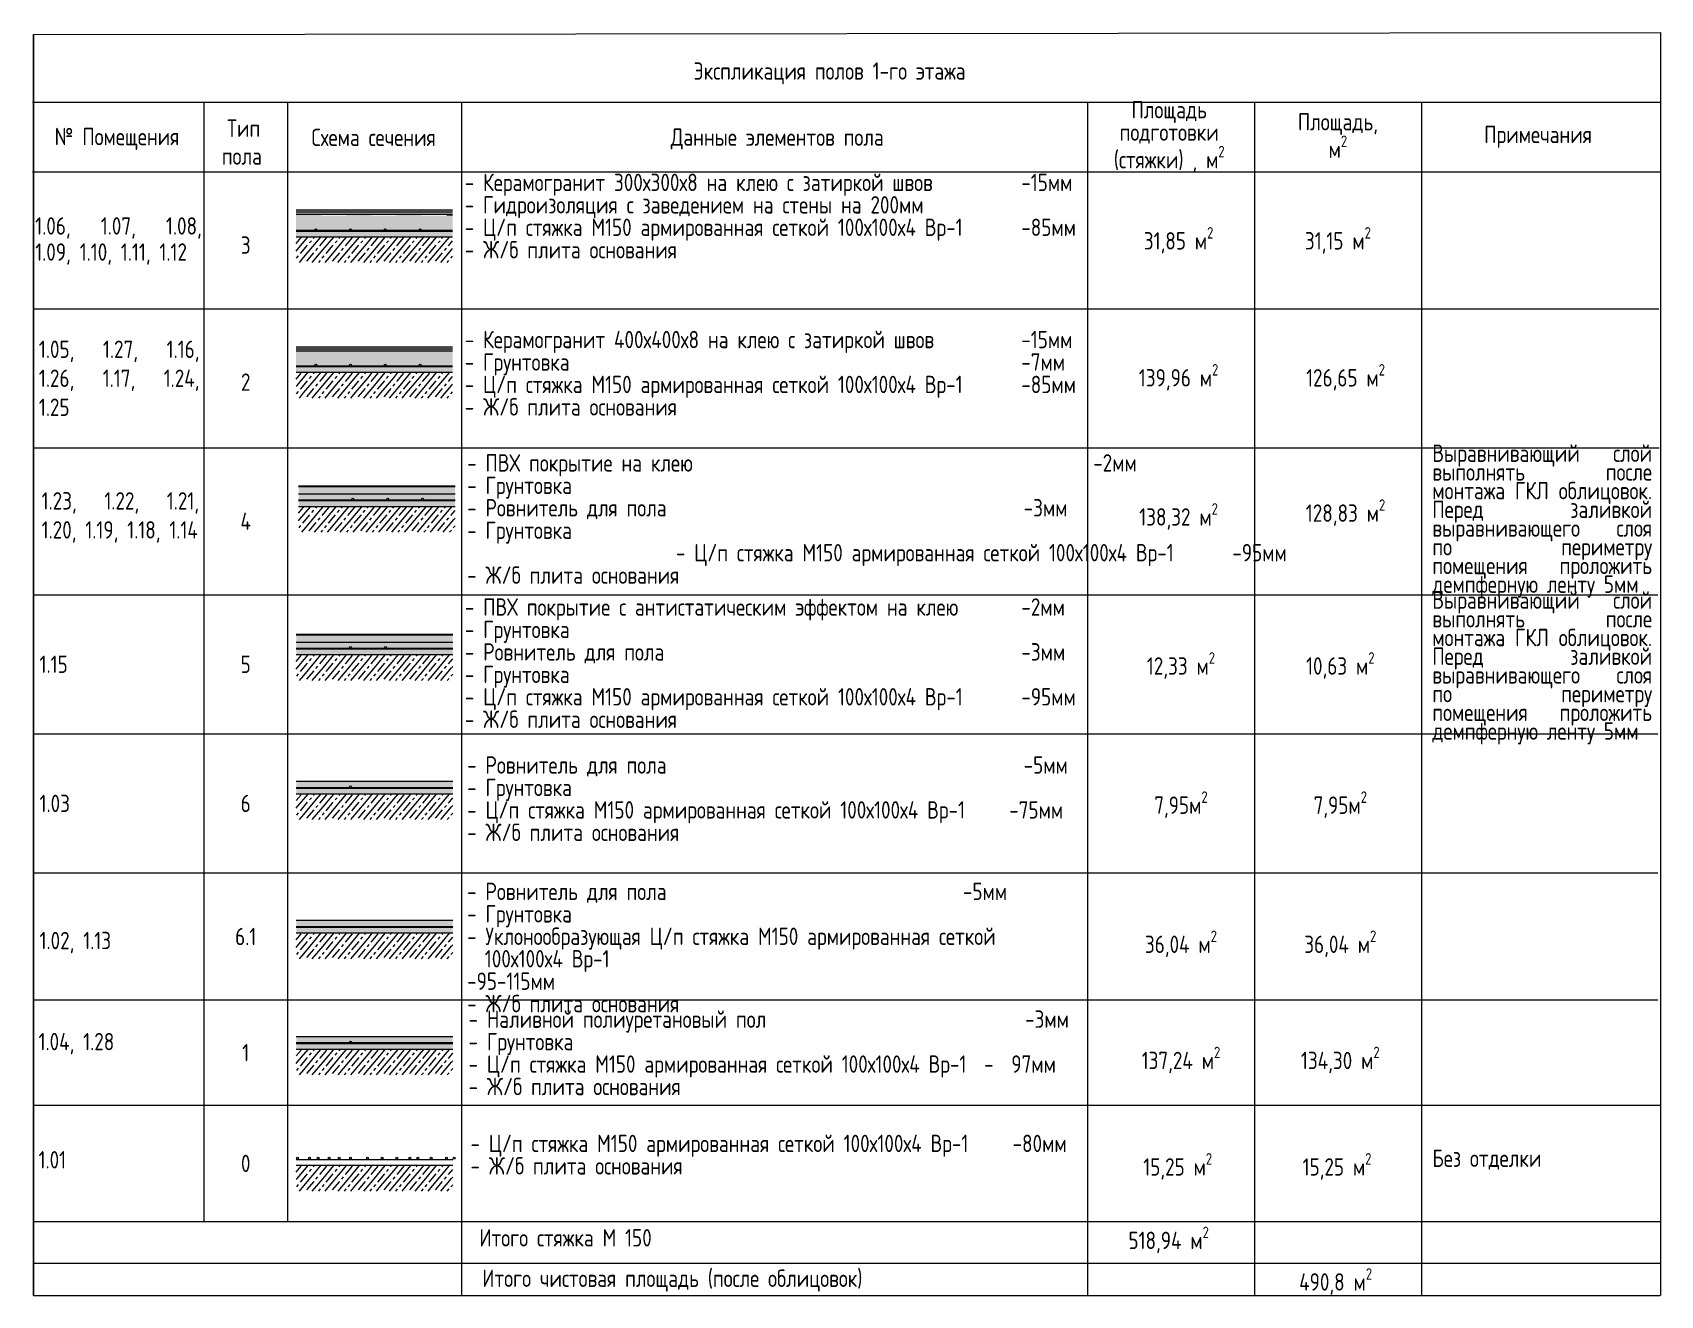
# Model space of a CAD drawing. Header units: metres. Extents: x -7665 to -5405, y -4871 to -3608.
# Drawn here: x -5423.79 to -5405.07, y -4866.67 to -4852.15 of the extents above; entities that cross this region are included whole.
import ezdxf

# ---------------------------------------------------------------- set-up
doc = ezdxf.new("R2010")
doc.units = ezdxf.units.M
doc.styles.add('Норм 2.5', font='isocpeur.ttf', dxfattribs={"height": 2.5})
doc.styles.add('стиль1', font='isocpeur.ttf')

# ---------------------------------------------------------------- blocks, each defined once
blk = doc.blocks.new('*X226')
at = {"color": 7, "linetype": 'Continuous', "lineweight": 0}
for p, q in [((227.25, 97.81), (227.96, 98.65)), ((227.41, 96.9), (228.95, 98.73)), ((229.72, 98.54), (229.88, 98.73)), ((230.18, 97.99), (230.8, 98.73)), ((230.64, 97.45), (231.66, 98.65)), ((231.11, 96.9), (232.65, 98.73)), ((233.42, 98.54), (233.57, 98.73)), ((233.88, 97.99), (234.5, 98.73)), ((234.34, 97.45), (235.36, 98.65)), ((234.8, 96.9), (236.35, 98.73)), ((237.11, 98.54), (237.27, 98.73)), ((237.58, 97.99), (238.19, 98.73)), ((238.04, 97.45), (239.05, 98.65)), ((238.5, 96.9), (240.04, 98.73)), ((240.81, 98.54), (240.97, 98.73)), ((241.27, 97.99), (241.89, 98.73)), ((241.74, 97.45), (242.75, 98.65)), ((242.2, 96.9), (243.74, 98.73)), ((244.51, 98.54), (244.67, 98.73)), ((244.97, 97.99), (245.59, 98.73)), ((245.43, 97.45), (246.45, 98.65)), ((245.89, 96.9), (247.44, 98.73)), ((248.21, 98.54), (248.36, 98.73)), ((248.67, 97.99), (249.29, 98.73)), ((227.25, 96.71), (227.41, 96.9)), ((227.32, 95.69), (227.59, 96.02)), ((227.87, 96.35), (228.89, 97.55)), ((228.33, 95.8), (230.18, 97.99)), ((228.79, 95.25), (229.81, 96.46)), ((229.16, 97.88), (229.44, 98.21)), ((229.56, 95.07), (231.11, 96.9)), ((230.09, 96.79), (230.37, 97.12)), ((231.01, 95.69), (231.29, 96.02)), ((231.57, 96.35), (232.58, 97.55)), ((232.03, 95.8), (233.88, 97.99)), ((232.49, 95.25), (233.51, 96.46)), ((232.86, 97.88), (233.14, 98.21)), ((233.26, 95.07), (234.8, 96.9)), ((233.79, 96.79), (234.06, 97.12)), ((234.71, 95.69), (234.99, 96.02)), ((235.26, 96.35), (236.28, 97.55)), ((235.73, 95.8), (237.58, 97.99)), ((236.19, 95.25), (237.21, 96.46)), ((236.56, 97.88), (236.84, 98.21)), ((236.96, 95.07), (238.5, 96.9)), ((237.48, 96.79), (237.76, 97.12)), ((238.41, 95.69), (238.68, 96.02)), ((238.96, 96.35), (239.98, 97.55)), ((239.42, 95.8), (241.27, 97.99)), ((239.89, 95.25), (240.9, 96.46)), ((240.26, 97.88), (240.53, 98.21)), ((240.65, 95.07), (242.2, 96.9)), ((241.18, 96.79), (241.46, 97.12)), ((242.1, 95.69), (242.38, 96.02)), ((242.66, 96.35), (243.68, 97.55)), ((243.12, 95.8), (244.97, 97.99)), ((243.58, 95.25), (244.6, 96.46)), ((243.95, 97.88), (244.23, 98.21)), ((244.35, 95.07), (245.89, 96.9)), ((244.88, 96.79), (245.16, 97.12)), ((245.8, 95.69), (246.08, 96.02)), ((246.36, 96.35), (247.37, 97.55)), ((246.82, 95.8), (248.67, 97.99)), ((247.28, 95.25), (248.3, 96.46)), ((247.65, 97.88), (247.93, 98.21)), ((248.05, 95.07), (249.59, 96.9)), ((248.58, 96.79), (248.85, 97.12)), ((249.13, 97.45), (249.75, 98.18)), ((249.5, 95.69), (249.75, 95.99)), ((249.59, 96.9), (249.75, 97.08)), ((227.71, 95.07), (228.33, 95.8)), ((230.49, 95.07), (230.74, 95.36)), ((231.41, 95.07), (232.03, 95.8)), ((234.18, 95.07), (234.43, 95.36)), ((235.11, 95.07), (235.73, 95.8)), ((237.88, 95.07), (238.13, 95.36)), ((238.81, 95.07), (239.42, 95.8)), ((241.58, 95.07), (241.83, 95.36)), ((242.5, 95.07), (243.12, 95.8)), ((245.28, 95.07), (245.53, 95.36)), ((246.2, 95.07), (246.82, 95.8)), ((248.97, 95.07), (249.22, 95.36))]:
    blk.add_line(p, q, dxfattribs=at)
blk = doc.blocks.new('*X227')
at = {"color": 7, "linetype": 'Continuous', "lineweight": 0}
for p, q in [((227.25, 79.06), (227.96, 79.9)), ((227.41, 78.15), (228.95, 79.98)), ((229.72, 79.79), (229.88, 79.98)), ((230.18, 79.24), (230.8, 79.98)), ((230.64, 78.7), (231.66, 79.9)), ((231.11, 78.15), (232.65, 79.98)), ((233.42, 79.79), (233.57, 79.98)), ((233.88, 79.24), (234.5, 79.98)), ((234.34, 78.7), (235.36, 79.9)), ((234.8, 78.15), (236.35, 79.98)), ((237.11, 79.79), (237.27, 79.98)), ((237.58, 79.24), (238.19, 79.98)), ((238.04, 78.7), (239.05, 79.9)), ((238.5, 78.15), (240.04, 79.98)), ((240.81, 79.79), (240.97, 79.98)), ((241.27, 79.24), (241.89, 79.98)), ((241.74, 78.7), (242.75, 79.9)), ((242.2, 78.15), (243.74, 79.98)), ((244.51, 79.79), (244.67, 79.98)), ((244.97, 79.24), (245.59, 79.98)), ((245.43, 78.7), (246.45, 79.9)), ((245.89, 78.15), (247.44, 79.98)), ((248.21, 79.79), (248.36, 79.98)), ((248.67, 79.24), (249.29, 79.98)), ((227.25, 77.96), (227.41, 78.15)), ((227.32, 76.94), (227.59, 77.27)), ((227.87, 77.6), (228.89, 78.81)), ((228.33, 77.05), (230.18, 79.24)), ((228.79, 76.51), (229.81, 77.71)), ((229.16, 79.14), (229.44, 79.46)), ((229.56, 76.32), (231.11, 78.15)), ((230.09, 78.04), (230.37, 78.37)), ((231.01, 76.94), (231.29, 77.27)), ((231.57, 77.6), (232.58, 78.81)), ((232.03, 77.05), (233.88, 79.24)), ((232.49, 76.51), (233.51, 77.71)), ((232.86, 79.14), (233.14, 79.46)), ((233.26, 76.32), (234.8, 78.15)), ((233.79, 78.04), (234.06, 78.37)), ((234.71, 76.94), (234.99, 77.27)), ((235.26, 77.6), (236.28, 78.81)), ((235.73, 77.05), (237.58, 79.24)), ((236.19, 76.51), (237.21, 77.71)), ((236.56, 79.14), (236.84, 79.46)), ((236.96, 76.32), (238.5, 78.15)), ((237.48, 78.04), (237.76, 78.37)), ((238.41, 76.94), (238.68, 77.27)), ((238.96, 77.6), (239.98, 78.81)), ((239.42, 77.05), (241.27, 79.24)), ((239.89, 76.51), (240.9, 77.71)), ((240.26, 79.14), (240.53, 79.46)), ((240.65, 76.32), (242.2, 78.15)), ((241.18, 78.04), (241.46, 78.37)), ((242.1, 76.94), (242.38, 77.27)), ((242.66, 77.6), (243.68, 78.81)), ((243.12, 77.05), (244.97, 79.24)), ((243.58, 76.51), (244.6, 77.71)), ((243.95, 79.14), (244.23, 79.46)), ((244.35, 76.32), (245.89, 78.15)), ((244.88, 78.04), (245.16, 78.37)), ((245.8, 76.94), (246.08, 77.27)), ((246.36, 77.6), (247.37, 78.81)), ((246.82, 77.05), (248.67, 79.24)), ((247.28, 76.51), (248.3, 77.71)), ((247.65, 79.14), (247.93, 79.46)), ((248.05, 76.32), (249.59, 78.15)), ((248.58, 78.04), (248.85, 78.37)), ((249.13, 78.7), (249.75, 79.43)), ((249.5, 76.94), (249.75, 77.24)), ((249.59, 78.15), (249.75, 78.34)), ((227.71, 76.32), (228.33, 77.05)), ((230.49, 76.32), (230.74, 76.61)), ((231.41, 76.32), (232.03, 77.05)), ((234.18, 76.32), (234.43, 76.61)), ((235.11, 76.32), (235.73, 77.05)), ((237.88, 76.32), (238.13, 76.61)), ((238.81, 76.32), (239.42, 77.05)), ((241.58, 76.32), (241.83, 76.61)), ((242.5, 76.32), (243.12, 77.05)), ((245.28, 76.32), (245.53, 76.61)), ((246.2, 76.32), (246.82, 77.05)), ((248.97, 76.32), (249.22, 76.61))]:
    blk.add_line(p, q, dxfattribs=at)
blk = doc.blocks.new('*X225')
at = {"color": 7, "linetype": 'Continuous', "lineweight": 0}
for p, q in [((227.25, 118.33), (227.96, 119.17)), ((227.25, 117.23), (227.41, 117.42)), ((227.41, 117.42), (228.95, 119.25)), ((227.87, 116.87), (228.89, 118.08)), ((228.33, 116.32), (230.18, 118.51)), ((229.16, 118.4), (229.44, 118.73)), ((229.56, 115.59), (231.11, 117.42)), ((229.72, 119.06), (229.88, 119.25)), ((230.09, 117.31), (230.37, 117.64)), ((230.18, 118.51), (230.8, 119.25)), ((230.64, 117.97), (231.66, 119.17)), ((231.11, 117.42), (232.65, 119.25)), ((231.57, 116.87), (232.58, 118.08)), ((232.03, 116.32), (233.88, 118.51)), ((232.86, 118.4), (233.14, 118.73)), ((233.26, 115.59), (234.8, 117.42)), ((233.42, 119.06), (233.57, 119.25)), ((233.79, 117.31), (234.06, 117.64)), ((233.88, 118.51), (234.5, 119.25)), ((234.34, 117.97), (235.36, 119.17)), ((234.8, 117.42), (236.35, 119.25)), ((235.26, 116.87), (236.28, 118.08)), ((235.73, 116.32), (237.58, 118.51)), ((236.56, 118.4), (236.84, 118.73)), ((236.96, 115.59), (238.5, 117.42)), ((237.11, 119.06), (237.27, 119.25)), ((237.48, 117.31), (237.76, 117.64)), ((237.58, 118.51), (238.19, 119.25)), ((238.04, 117.97), (239.05, 119.17)), ((238.5, 117.42), (240.04, 119.25)), ((238.96, 116.87), (239.98, 118.08)), ((239.42, 116.32), (241.27, 118.51)), ((240.26, 118.4), (240.53, 118.73)), ((240.65, 115.59), (242.2, 117.42)), ((240.81, 119.06), (240.97, 119.25)), ((241.18, 117.31), (241.46, 117.64)), ((241.27, 118.51), (241.89, 119.25)), ((241.74, 117.97), (242.75, 119.17)), ((242.2, 117.42), (243.74, 119.25)), ((242.66, 116.87), (243.68, 118.08)), ((243.12, 116.32), (244.97, 118.51)), ((243.95, 118.4), (244.23, 118.73)), ((244.35, 115.59), (245.89, 117.42)), ((244.51, 119.06), (244.67, 119.25)), ((244.88, 117.31), (245.16, 117.64)), ((244.97, 118.51), (245.59, 119.25)), ((245.43, 117.97), (246.45, 119.17)), ((245.89, 117.42), (247.44, 119.25)), ((246.36, 116.87), (247.37, 118.08)), ((246.82, 116.32), (248.67, 118.51)), ((247.65, 118.4), (247.93, 118.73)), ((248.05, 115.59), (249.59, 117.42)), ((248.21, 119.06), (248.36, 119.25)), ((248.58, 117.31), (248.85, 117.64)), ((248.67, 118.51), (249.29, 119.25)), ((249.13, 117.97), (249.75, 118.7)), ((249.59, 117.42), (249.75, 117.61)), ((227.32, 116.21), (227.59, 116.54)), ((227.71, 115.59), (228.33, 116.32)), ((228.79, 115.77), (229.81, 116.98)), ((230.49, 115.59), (230.74, 115.88)), ((231.01, 116.21), (231.29, 116.54)), ((231.41, 115.59), (232.03, 116.32)), ((232.49, 115.77), (233.51, 116.98)), ((234.18, 115.59), (234.43, 115.88)), ((234.71, 116.21), (234.99, 116.54)), ((235.11, 115.59), (235.73, 116.32)), ((236.19, 115.77), (237.21, 116.98)), ((237.88, 115.59), (238.13, 115.88)), ((238.41, 116.21), (238.68, 116.54)), ((238.81, 115.59), (239.42, 116.32)), ((239.89, 115.77), (240.9, 116.98)), ((241.58, 115.59), (241.83, 115.88)), ((242.1, 116.21), (242.38, 116.54)), ((242.5, 115.59), (243.12, 116.32)), ((243.58, 115.77), (244.6, 116.98)), ((245.28, 115.59), (245.53, 115.88)), ((245.8, 116.21), (246.08, 116.54)), ((246.2, 115.59), (246.82, 116.32)), ((247.28, 115.77), (248.3, 116.98)), ((248.97, 115.59), (249.22, 115.88)), ((249.5, 116.21), (249.75, 116.51))]:
    blk.add_line(p, q, dxfattribs=at)
blk = doc.blocks.new('*X228')
at = {"color": 7, "linetype": 'Continuous', "lineweight": 0}
for p, q in [((227.25, 39.7), (227.96, 40.54)), ((227.41, 38.79), (228.95, 40.62)), ((228.33, 37.69), (230.18, 39.89)), ((229.16, 39.78), (229.44, 40.11)), ((229.72, 40.43), (229.88, 40.62)), ((230.18, 39.89), (230.8, 40.62)), ((230.64, 39.34), (231.66, 40.54)), ((231.11, 38.79), (232.65, 40.62)), ((232.03, 37.69), (233.88, 39.89)), ((232.86, 39.78), (233.14, 40.11)), ((233.42, 40.43), (233.57, 40.62)), ((233.88, 39.89), (234.5, 40.62)), ((234.34, 39.34), (235.36, 40.54)), ((234.8, 38.79), (236.35, 40.62)), ((235.73, 37.69), (237.58, 39.89)), ((236.56, 39.78), (236.84, 40.11)), ((237.11, 40.43), (237.27, 40.62)), ((237.58, 39.89), (238.19, 40.62)), ((238.04, 39.34), (239.05, 40.54)), ((238.5, 38.79), (240.04, 40.62)), ((239.42, 37.69), (241.27, 39.89)), ((240.26, 39.78), (240.53, 40.11)), ((240.81, 40.43), (240.97, 40.62)), ((241.27, 39.89), (241.89, 40.62)), ((241.74, 39.34), (242.75, 40.54)), ((242.2, 38.79), (243.74, 40.62)), ((243.12, 37.69), (244.97, 39.89)), ((243.95, 39.78), (244.23, 40.11)), ((244.51, 40.43), (244.67, 40.62)), ((244.97, 39.89), (245.59, 40.62)), ((245.43, 39.34), (246.45, 40.54)), ((245.89, 38.79), (247.44, 40.62)), ((246.82, 37.69), (248.67, 39.89)), ((247.65, 39.78), (247.93, 40.11)), ((248.21, 40.43), (248.36, 40.62)), ((248.67, 39.89), (249.29, 40.62)), ((249.13, 39.34), (249.75, 40.07)), ((227.25, 38.6), (227.41, 38.79)), ((227.32, 37.59), (227.59, 37.91)), ((227.71, 36.96), (228.33, 37.69)), ((227.87, 38.24), (228.89, 39.45)), ((228.79, 37.15), (229.81, 38.35)), ((229.56, 36.96), (231.11, 38.79)), ((230.09, 38.68), (230.37, 39.01)), ((231.01, 37.59), (231.29, 37.91)), ((231.41, 36.96), (232.03, 37.69)), ((231.57, 38.24), (232.58, 39.45)), ((232.49, 37.15), (233.51, 38.35)), ((233.26, 36.96), (234.8, 38.79)), ((233.79, 38.68), (234.06, 39.01)), ((234.71, 37.59), (234.99, 37.91)), ((235.11, 36.96), (235.73, 37.69)), ((235.26, 38.24), (236.28, 39.45)), ((236.19, 37.15), (237.21, 38.35)), ((236.96, 36.96), (238.5, 38.79)), ((237.48, 38.68), (237.76, 39.01)), ((238.41, 37.59), (238.68, 37.91)), ((238.81, 36.96), (239.42, 37.69)), ((238.96, 38.24), (239.98, 39.45)), ((239.89, 37.15), (240.9, 38.35)), ((240.65, 36.96), (242.2, 38.79)), ((241.18, 38.68), (241.46, 39.01)), ((242.1, 37.59), (242.38, 37.91)), ((242.5, 36.96), (243.12, 37.69)), ((242.66, 38.24), (243.68, 39.45)), ((243.58, 37.15), (244.6, 38.35)), ((244.35, 36.96), (245.89, 38.79)), ((244.88, 38.68), (245.16, 39.01)), ((245.8, 37.59), (246.08, 37.91)), ((246.2, 36.96), (246.82, 37.69)), ((246.36, 38.24), (247.37, 39.45)), ((247.28, 37.15), (248.3, 38.35)), ((248.05, 36.96), (249.59, 38.79)), ((248.58, 38.68), (248.85, 39.01)), ((249.5, 37.59), (249.75, 37.88)), ((249.59, 38.79), (249.75, 38.98)), ((230.49, 36.96), (230.74, 37.26)), ((234.18, 36.96), (234.43, 37.26)), ((237.88, 36.96), (238.13, 37.26)), ((241.58, 36.96), (241.83, 37.26)), ((245.28, 36.96), (245.53, 37.26)), ((248.97, 36.96), (249.22, 37.26))]:
    blk.add_line(p, q, dxfattribs=at)

msp = doc.modelspace()

# ---------------------------------------------------------------- hatches: boundary and pattern name
at = {"linetype": 'Continuous', "lineweight": 0, "true_color": 0x8f8f8f}
for points in [[(-5418.9621, -4854.1892), (-5420.7621, -4854.1892), (-5420.7621, -4854.2132), (-5418.9621, -4854.2132)], [(-5418.9621, -4855.7635), (-5420.7621, -4855.7635), (-5420.7621, -4855.7875), (-5418.9621, -4855.7875)], [(-5418.9347, -4857.3635), (-5420.7347, -4857.3635), (-5420.7347, -4857.3689), (-5418.9347, -4857.3689)], [(-5418.9613, -4859.0688), (-5420.7613, -4859.0688), (-5420.7613, -4859.0742), (-5418.9613, -4859.0742)]]:
    msp.add_hatch(color=252, dxfattribs=at).paths.add_polyline_path(points)
at = {"linetype": 'Continuous', "lineweight": 0}
h = msp.add_hatch(dxfattribs=at)
h.set_pattern_fill('КАМЕНЬ_ТЕСАНЫЙ', scale=0.08, style=0, pattern_type=2)
h.set_pattern_definition([(39.514, (-5419.862066, -4854.1197), (-0.02050475, 0.01691115), [0, -0.0177192, 0, -0.0265788]), (113.8125, (-5419.797626, -4854.1197), (0.0272493, 0.00817975), [0, -0.01200948, 0, -0.02074364])])
h.paths.add_polyline_path([(-5420.7621, -4854.2132), (-5420.7621, -4854.2372), (-5418.9621, -4854.2372), (-5418.9621, -4854.2132)])
for points in [[(-5420.7621, -4854.2372), (-5420.4738, -4854.2372), (-5420.4738, -4854.2532), (-5420.7621, -4854.2532)], [(-5420.1855, -4854.2372), (-5419.8972, -4854.2372), (-5419.8972, -4854.2532), (-5420.1855, -4854.2532)], [(-5419.6089, -4854.2372), (-5419.3206, -4854.2372), (-5419.3206, -4854.2532), (-5419.6089, -4854.2532)], [(-5419.0323, -4854.2372), (-5418.9621, -4854.2372), (-5418.9621, -4854.2532), (-5419.0323, -4854.2532)]]:
    msp.add_hatch(color=7, dxfattribs=at).paths.add_polyline_path(points)
at = {"linetype": 'Continuous', "lineweight": 0, "transparency": 33554559}
h = msp.add_hatch(dxfattribs=at)
h.set_pattern_fill('КАМЕНЬ_ТЕСАНЫЙ', scale=0.08, style=0, pattern_type=2)
h.set_pattern_definition([(39.514, (-5419.862066, -4854.372932), (-0.02050475, 0.01691115), [0, -0.0177192, 0, -0.0265788]), (113.8125, (-5419.797626, -4854.372932), (0.0272493, 0.00817975), [0, -0.01200948, 0, -0.02074364])])
h.paths.add_polyline_path([(-5420.7621, -4854.2532), (-5420.7621, -4854.4987), (-5418.9621, -4854.4987), (-5418.9621, -4854.2532)])
at = {"linetype": 'Continuous', "lineweight": 0}
h = msp.add_hatch(dxfattribs=at)
h.set_pattern_fill('КАМЕНЬ_ТЕСАНЫЙ', scale=0.08, style=0, pattern_type=2)
h.set_pattern_definition([(39.514, (-5419.862066, -4855.694023), (-0.02050475, 0.01691115), [0, -0.0177192, 0, -0.0265788]), (113.8125, (-5419.797626, -4855.694023), (0.0272493, 0.00817975), [0, -0.01200948, 0, -0.02074364])])
h.paths.add_polyline_path([(-5420.7621, -4855.7875), (-5420.7621, -4855.8115), (-5418.9621, -4855.8115), (-5418.9621, -4855.7875)])
at = {"linetype": 'Continuous', "lineweight": 0, "transparency": 33554559}
h = msp.add_hatch(dxfattribs=at)
h.set_pattern_fill('КАМЕНЬ_ТЕСАНЫЙ', scale=0.08, style=0, pattern_type=2)
h.set_pattern_definition([(39.514, (-5419.862066, -4855.931254), (-0.02050475, 0.01691115), [0, -0.0177192, 0, -0.0265788]), (113.8125, (-5419.797626, -4855.931254), (0.0272493, 0.00817975), [0, -0.01200948, 0, -0.02074364])])
h.paths.add_polyline_path([(-5420.7621, -4855.8115), (-5420.7621, -4856.057), (-5418.9621, -4856.057), (-5418.9621, -4855.8115)])
h = msp.add_hatch(dxfattribs=at)
h.set_pattern_fill('КАМЕНЬ_ТЕСАНЫЙ', scale=0.08, style=0, pattern_type=2)
h.set_pattern_definition([(39.514, (-5419.834702, -4857.327614), (-0.02050475, 0.01691115), [0, -0.0177192, 0, -0.0265788]), (113.8125, (-5419.770262, -4857.327614), (0.0272493, 0.00817975), [0, -0.01200948, 0, -0.02074364])])
h.paths.add_polyline_path([(-5420.7347, -4857.3689), (-5420.7347, -4857.4534), (-5418.9347, -4857.4534), (-5418.9347, -4857.3689)])
h = msp.add_hatch(dxfattribs=at)
h.set_pattern_fill('КАМЕНЬ_ТЕСАНЫЙ', scale=0.08, style=0, pattern_type=2)
h.set_pattern_definition([(39.514, (-5419.834702, -4857.47281), (-0.02050475, 0.01691115), [0, -0.0177192, 0, -0.0265788]), (113.8125, (-5419.770262, -4857.47281), (0.0272493, 0.00817975), [0, -0.01200948, 0, -0.02074364])])
h.paths.add_polyline_path([(-5420.7347, -4857.4534), (-5420.7347, -4857.5986), (-5418.9347, -4857.5986), (-5418.9347, -4857.4534)])
h = msp.add_hatch(dxfattribs=at)
h.set_pattern_fill('КАМЕНЬ_ТЕСАНЫЙ', scale=0.08, style=0, pattern_type=2)
h.set_pattern_definition([(39.514, (-5419.861284, -4859.032855), (-0.02050475, 0.01691115), [0, -0.0177192, 0, -0.0265788]), (113.8125, (-5419.796844, -4859.032855), (0.0272493, 0.00817975), [0, -0.01200948, 0, -0.02074364])])
h.paths.add_polyline_path([(-5420.7613, -4859.0742), (-5420.7613, -4859.1586), (-5418.9613, -4859.1586), (-5418.9613, -4859.0742)])
h = msp.add_hatch(dxfattribs=at)
h.set_pattern_fill('КАМЕНЬ_ТЕСАНЫЙ', scale=0.08, style=0, pattern_type=2)
h.set_pattern_definition([(39.514, (-5419.861284, -4859.17805), (-0.02050475, 0.01691115), [0, -0.0177192, 0, -0.0265788]), (113.8125, (-5419.796844, -4859.17805), (0.0272493, 0.00817975), [0, -0.01200948, 0, -0.02074364])])
h.paths.add_polyline_path([(-5420.7613, -4859.1586), (-5420.7613, -4859.3038), (-5418.9613, -4859.3038), (-5418.9613, -4859.1586)])
h = msp.add_hatch(dxfattribs=at)
h.set_pattern_fill('КАМЕНЬ_ТЕСАНЫЙ', scale=0.08, style=0, pattern_type=2)
h.set_pattern_definition([(39.514, (-5419.861284, -4860.77805), (-0.02050475, 0.01691115), [0, -0.0177192, 0, -0.0265788]), (113.8125, (-5419.796844, -4860.77805), (0.0272493, 0.00817975), [0, -0.01200948, 0, -0.02074364])])
h.paths.add_polyline_path([(-5420.7613, -4860.7586), (-5420.7613, -4860.9038), (-5418.9613, -4860.9038), (-5418.9613, -4860.7586)])
h = msp.add_hatch(dxfattribs=at)
h.set_pattern_fill('КАМЕНЬ_ТЕСАНЫЙ', scale=0.08, style=0, pattern_type=2)
h.set_pattern_definition([(39.514, (-5419.861284, -4862.37805), (-0.02050475, 0.01691115), [0, -0.0177192, 0, -0.0265788]), (113.8125, (-5419.796844, -4862.37805), (0.0272493, 0.00817975), [0, -0.01200948, 0, -0.02074364])])
h.paths.add_polyline_path([(-5420.7613, -4862.3586), (-5420.7613, -4862.5038), (-5418.9613, -4862.5038), (-5418.9613, -4862.3586)])
h = msp.add_hatch(dxfattribs=at)
h.set_pattern_fill('КАМЕНЬ_ТЕСАНЫЙ', scale=0.08, style=0, pattern_type=2)
h.set_pattern_definition([(39.514, (-5419.861284, -4863.713823), (-0.02050475, 0.01691115), [0, -0.0177192, 0, -0.0265788]), (113.8125, (-5419.796844, -4863.713823), (0.0272493, 0.00817975), [0, -0.01200948, 0, -0.02074364])])
h.paths.add_polyline_path([(-5420.7613, -4863.6944), (-5420.7613, -4863.8396), (-5418.9613, -4863.8396), (-5418.9613, -4863.6944)])

# ---------------------------------------------------------------- linework, layer by layer
at = {"color": 7, "linetype": 'Continuous', "lineweight": 5}
for p, q in [((-5423.7806, -4852.1686), (-5405.0732, -4852.1467)), ((-5405.0732, -4852.1467), (-5405.0732, -4866.6682)), ((-5421.8221, -4852.9467), (-5421.8221, -4853.7467)), ((-5420.8621, -4852.9467), (-5420.8621, -4853.7467)), ((-5418.8621, -4852.9467), (-5418.8621, -4853.7467)), ((-5411.6621, -4852.9467), (-5411.6621, -4853.7467)), ((-5409.7421, -4852.9467), (-5409.7421, -4853.7467)), ((-5409.7421, -4852.9467), (-5409.7421, -4853.7467)), ((-5407.8221, -4852.9467), (-5407.8221, -4853.7467)), ((-5423.7932, -4853.7467), (-5406.9932, -4853.7467)), ((-5409.7421, -4853.7217), (-5409.7421, -4860.2105)), ((-5423.7806, -4855.3217), (-5405.0907, -4855.3217)), ((-5423.7806, -4856.9217), (-5405.087, -4856.9217)), ((-5423.7806, -4858.6105), (-5406.9947, -4858.6105)), ((-5409.7421, -4860.2105), (-5409.7421, -4861.1547)), ((-5423.7806, -4864.4821), (-5405.0759, -4864.4821)), ((-5423.7806, -4865.8179), (-5405.0759, -4865.8179)), ((-5423.7806, -4866.2955), (-5405.0759, -4866.2955)), ((-5423.7806, -4866.6682), (-5405.0759, -4866.6682))]:
    msp.add_line(p, q, dxfattribs=at)
msp.add_line((-5423.7806, -4852.1686), (-5423.7806, -4866.6682))
at = {"color": 7, "linetype": 'Continuous', "lineweight": 13}
for p, q in [((-5418.9621, -4854.1892), (-5420.7621, -4854.1892)), ((-5418.9621, -4854.2132), (-5420.7621, -4854.2132)), ((-5418.9621, -4854.2372), (-5420.7621, -4854.2372)), ((-5418.9621, -4854.2372), (-5420.7621, -4854.2372)), ((-5418.9621, -4854.4987), (-5420.7621, -4854.4987)), ((-5418.9621, -4855.7635), (-5420.7621, -4855.7635)), ((-5418.9621, -4855.7875), (-5420.7621, -4855.7875)), ((-5418.9621, -4855.8115), (-5420.7621, -4855.8115)), ((-5418.9621, -4855.8115), (-5420.7621, -4855.8115)), ((-5418.9621, -4856.057), (-5420.7621, -4856.057)), ((-5418.9347, -4857.3635), (-5420.7347, -4857.3635)), ((-5418.9347, -4857.3689), (-5420.7347, -4857.3689)), ((-5418.9347, -4857.4534), (-5420.7347, -4857.4534)), ((-5418.9347, -4857.5986), (-5420.7347, -4857.5986)), ((-5418.9613, -4859.0688), (-5420.7613, -4859.0688)), ((-5418.9613, -4859.0742), (-5420.7613, -4859.0742)), ((-5418.9613, -4859.1586), (-5420.7613, -4859.1586)), ((-5418.9613, -4859.3038), (-5420.7613, -4859.3038)), ((-5418.9613, -4860.7586), (-5420.7613, -4860.7586)), ((-5418.9613, -4860.9038), (-5420.7613, -4860.9038)), ((-5418.9613, -4862.3586), (-5420.7613, -4862.3586)), ((-5418.9613, -4862.5038), (-5420.7613, -4862.5038)), ((-5418.9613, -4863.6944), (-5420.7613, -4863.6944)), ((-5418.9613, -4863.8396), (-5420.7613, -4863.8396)), ((-5418.9613, -4865.1753), (-5420.7613, -4865.1753))]:
    msp.add_line(p, q, dxfattribs=at)
at = {"color": 7, "linetype": 'Continuous', "lineweight": 0}
for p, q in [((-5418.9621, -4854.2372), (-5420.7621, -4854.2372)), ((-5418.9621, -4854.4247), (-5420.7621, -4854.4247)), ((-5418.9621, -4854.4326), (-5420.7621, -4854.4326)), ((-5418.9621, -4855.8115), (-5420.7621, -4855.8115)), ((-5418.9621, -4855.983), (-5420.7621, -4855.983)), ((-5418.9621, -4855.9909), (-5420.7621, -4855.9909)), ((-5418.9347, -4857.4534), (-5420.7347, -4857.4534)), ((-5418.9347, -4857.5245), (-5420.7347, -4857.5245)), ((-5418.9347, -4857.5325), (-5420.7347, -4857.5325)), ((-5418.9613, -4859.1586), (-5420.7613, -4859.1586)), ((-5418.9613, -4859.2298), (-5420.7613, -4859.2298)), ((-5418.9613, -4859.2377), (-5420.7613, -4859.2377)), ((-5418.9613, -4860.7586), (-5420.7613, -4860.7586)), ((-5418.9613, -4860.8298), (-5420.7613, -4860.8298)), ((-5418.9613, -4860.8377), (-5420.7613, -4860.8377)), ((-5418.9613, -4862.3586), (-5420.7613, -4862.3586)), ((-5418.9613, -4862.4298), (-5420.7613, -4862.4298)), ((-5418.9613, -4862.4377), (-5420.7613, -4862.4377)), ((-5418.9613, -4863.6944), (-5420.7613, -4863.6944)), ((-5418.9613, -4863.7655), (-5420.7613, -4863.7655)), ((-5418.9613, -4863.7735), (-5420.7613, -4863.7735)), ((-5418.9613, -4865.1093), (-5420.7613, -4865.1093))]:
    msp.add_line(p, q, dxfattribs=at)
at = {"color": 7, "linetype": 'Continuous', "lineweight": 5}
for points in [[(-5423.7932, -4852.9467), (-5406.9932, -4852.9467), (-5405.0732, -4852.9467)], [(-5421.8221, -4853.7217), (-5421.8221, -4860.2105), (-5421.8221, -4865.8179)], [(-5420.8621, -4853.7217), (-5420.8621, -4860.2105), (-5420.8621, -4865.8179)], [(-5418.8621, -4853.7217), (-5418.8621, -4860.2105), (-5418.8621, -4866.6682)], [(-5411.6621, -4853.7217), (-5411.6621, -4860.2105), (-5411.6621, -4866.6682)], [(-5409.7421, -4853.7217), (-5409.7421, -4860.2105), (-5409.7421, -4866.6682)], [(-5407.8221, -4853.7217), (-5407.8221, -4860.2105), (-5407.8221, -4866.6682)], [(-5406.9932, -4853.7467), (-5405.0732, -4853.7467)], [(-5406.9947, -4858.6105), (-5405.1021, -4858.6105)], [(-5423.7806, -4860.2105), (-5405.1021, -4860.2105)], [(-5423.7806, -4861.8105), (-5405.1021, -4861.8105)], [(-5423.7806, -4863.271), (-5405.1021, -4863.271)]]:
    msp.add_lwpolyline(points, dxfattribs=at)
at = {"color": 7, "linetype": 'Continuous', "lineweight": 0}
for centre in [(-5420.5367, -4854.4135), (-5420.1367, -4854.4135), (-5419.7367, -4854.4135), (-5419.3367, -4854.4135), (-5420.5367, -4855.9718), (-5420.1367, -4855.9718), (-5419.7367, -4855.9718), (-5419.3367, -4855.9718), (-5420.1093, -4857.5134), (-5419.7093, -4857.5134), (-5419.3093, -4857.5134), (-5420.1359, -4859.2186), (-5419.7359, -4859.2186), (-5420.1359, -4860.8186), (-5420.1359, -4863.7544), (-5420.745, -4865.0902), (-5420.6098, -4865.0902), (-5420.5098, -4865.0902), (-5420.3836, -4865.0902), (-5420.2677, -4865.0896), (-5420.1359, -4865.0902), (-5419.9405, -4865.0902), (-5419.7739, -4865.0902), (-5419.6042, -4865.0902), (-5419.4534, -4865.0902), (-5419.362, -4865.0902), (-5419.2098, -4865.0902), (-5419.0344, -4865.0902), (-5418.9451, -4865.0902)]:
    msp.add_circle(centre, 0.0111, dxfattribs=at)

# ---------------------------------------------------------------- block references
at = {"color": 7, "linetype": 'Continuous', "lineweight": 0, "xscale": 0.08000000000000002, "yscale": 0.08000000000000002, "zscale": 0.08000000000000002}
for name, p in [('*X226', (-5438.9421, -4862.3969)), ('*X225', (-5438.9421, -4865.5969)), ('*X227', (-5438.9147, -4863.9969)), ('*X228', (-5438.9413, -4862.5535)), ('*X228', (-5438.9413, -4864.1535)), ('*X228', (-5438.9413, -4865.7535)), ('*X228', (-5438.9413, -4867.0892)), ('*X228', (-5438.9413, -4868.425))]:
    msp.add_blockref(name, p, dxfattribs=at)

# ---------------------------------------------------------------- texts
at = {"linetype": 'Continuous', "char_height": 0.2, "style": 'Норм 2.5'}
for s, insert, attachment_point in [('\\A1;{\\W0.800000x;\\pql;\\fISOCPEUR|b0|i0|c0|p34;Экспликация полов\\fISOCPEUR|b0|i0|c0|p34; 1-го этажа}', (-5416.191, -4852.7426), 7), ('\\A1;{\\W0.800000x;\\pql;\\fISOCPEUR|b0|i0|c0|p34;Тип}', (-5421.5562, -4853.3467), 7), ('\\A1;{\\W0.800000x;\\pqc;\\fISOCPEUR|b0|i0|c0|p34;№ Помещения}', (-5422.8221, -4853.3698), 5), ('\\A1;{\\W0.800000x;\\pqc;\\fISOCPEUR|b0|i0|c0|p34;Схема сечения}', (-5419.8712, -4853.3519), 5), ('\\A1;{\\W0.800000x;\\pqc;\\fISOCPEUR|b0|i0|c0|p34;Данные элементов пола}', (-5415.2295, -4853.3698), 5), ('\\A1;{\\W0.800000x;\\pqc;\\fISOCPEUR|b0|i0|c0|p34;Примечания}', (-5406.4808, -4853.3454), 5), ('\\A1;{\\W0.800000x;\\pql;\\fISOCPEUR|b0|i0|c0|p34;пола}', (-5421.6167, -4853.6667), 7)]:
    msp.add_mtext(s, dxfattribs=dict(at, insert=insert, attachment_point=attachment_point))
at = {"linetype": 'Continuous', "char_height": 0.2}
for s, insert, width, attachment_point, line_spacing_factor, style in [('\\A1;\\pxqc;{\\W0.8;Площадь подготовки (стяжки) , м\\H0.66x;\\S2^  ;}', (-5410.7225, -4853.3498), 1.570692, 5, 0.774194, 'Норм 2.5'), ('\\A1;{\\W0.800000x;\\pqc;\\fISOCPEUR|b0|i0|c0|p34;Площадь\\fISOCPEUR|b0|i0|c0|p34;, м\\fISOCPEUR|b0|i0|c0|p34;\\A1{\\H.66x;\\S2^  ;}}', (-5408.7821, -4853.3596), 0.96, 5, 0.774194, 'Норм 2.5'), ('\\A1;\\pxqj;{\\W0.8;- Керамогранит 300х300х8 на клею с затиркой швов^I^I-15мм\\P- Гидроизоляция с заведением на стены на 200мм ^I^I\\P- Ц/п стяжка М150 армированная сеткой 100х100х4 Вр-1^I-85мм\\P- Ж/б плита основания}', (-5418.8231, -4853.7694), 7.052677, 1, 0.774158, 'Норм 2.5'), ('\\A1;\\pxqj;{\\W0.8;1.06, 1.07, 1.08, 1.09, 1.10, 1.11, 1.12}', (-5422.8075, -4854.5438), 1.909915, 5, 0.9, 'Норм 2.5'), ('\\A1;{\\W0.8;\\C256;31,85 м\\H0.66x;\\S2^  ;}', (-5410.6145, -4854.5417), 0.782587, 5, 0.774074, 'стиль1'), ('\\A1;{\\W0.8;\\C256;139,96 м\\H0.66x;\\S2^  ;}', (-5410.6145, -4856.1167), 1.693054, 5, 0.774074, 'стиль1'), ('\\A1;{\\W0.8;\\C256;126,65 м\\H0.66x;\\S2^  ;}', (-5408.6945, -4856.1167), 1.693054, 5, 0.774074, 'стиль1'), ('\\A1;{\\W0.800000x;\\pqj;\\fISOCPEUR|b0|i0|c0|p34;Выравнивающий слой выполнять после монтажа ГКЛ облицовок. Перед заливкой выравнивающего слоя по периметру помещения проложить демпферную ленту 5мм}', (-5407.6963, -4857.7638), 2.519213, 4, 0.645161, 'Норм 2.5'), ('\\A1;{\\W0.8;\\C256;138,32 м\\H0.66x;\\S2^  ;}', (-5410.6145, -4857.7167), 1.693054, 5, 0.774074, 'стиль1'), ('\\A1;{\\W0.8;\\C256;128,83 м\\H0.66x;\\S2^  ;}', (-5408.6945, -4857.6723), 1.693054, 5, 0.774074, 'стиль1'), ('\\A1;{\\W0.800000x;\\pqj;\\fISOCPEUR|b0|i0|c0|p34;Выравнивающий слой выполнять после монтажа ГКЛ облицовок. Перед заливкой выравнивающего слоя по периметру помещения проложить демпферную ленту 5мм}', (-5407.6963, -4859.4526), 2.519213, 4, 0.645161, 'Норм 2.5'), ('\\A1;\\pxqj;{\\W0.8;Без отделки}', (-5407.6963, -4865.1062), 2.519213, 4, 0.645161, 'Норм 2.5')]:
    msp.add_mtext(s, dxfattribs=dict(at, insert=insert, width=width, attachment_point=attachment_point, line_spacing_factor=line_spacing_factor, style=style))
at = {"linetype": 'Continuous', "char_height": 0.2, "style": 'Норм 2.5'}
for s, insert, attachment_point, line_spacing_factor in [('\\A1;\\pxqc;{\\W0.8;31,15 м\\H0.66x;\\S2^  ;}', (-5408.7821, -4854.5417), 5, 0.774074), ('\\A1;\\pxqj;{\\W0.8;- Керамогранит 400х400х8 на клею с затиркой швов^I^I-\\C1;15\\C7;мм\\P- Грунтовка^I^I^I^I^I^I^I-\\C1;7\\C7;мм\\P- Ц/п стяжка М150 армированная сеткой 100х100х4 Вр-1^I-\\C1;85\\C7;мм\\P- Ж/б плита основания}', (-5418.8231, -4855.5766), 1, 0.774134), ('\\A1;\\pxqj;{\\W0.8;- ПВХ покрытие на клею      ^I^I^I^I^I-\\C1;2\\C7;мм\\P- Грунтовка           ^I^I^I^I\\P- Ровнитель для пола^I                                  ^I-\\C1;3\\C7;мм\\P- Грунтовка\\P^I^I^I- Ц/п стяжка М150 армированная сеткой 100х100х4 Вр-1^I-\\C1;95\\C7;мм\\P- Ж/б плита основания}', (-5418.7958, -4856.995), 1, 0.774194), ('\\A1;\\pxqj;{\\W0.8;- ПВХ покрытие с антистатическим эффектом на клею       ^I-\\C1;2\\C7;мм\\P- Грунтовка^I^I^I^I\\P- Ровнитель для пола                           ^I^I-\\C1;3\\C7;мм\\P- Грунтовка\\P- Ц/п стяжка М150 армированная сеткой 100х100х4 Вр-1^I-\\C1;95\\C7;мм\\P- Ж/б плита основания}', (-5418.8223, -4858.6522), 1, 0.774194), ('\\A1;\\pxqc;{\\W0.8;12,33 м\\H0.66x;\\S2^  ;}', (-5410.5871, -4859.4305), 5, 0.774074), ('\\A1;\\pxqc;{\\W0.8;10,63 м\\H0.66x;\\S2^  ;}', (-5408.7547, -4859.4305), 5, 0.774074), ('\\A1;{\\W0.8;^I^I^I\\P- Ровнитель для пола ^I^I^I^I^I^I-5мм\\P- Грунтовка\\P- Ц/п стяжка М150 армированная сеткой 100х100х4 Вр-1     -\\C1;75\\C7;мм\\P\\pxqj;- Ж/б плита основания}', (-5418.7959, -4860.2106), 1, 0.774194), ('\\A1;\\pxqc;{\\W0.8;7,95м\\H0.66x;\\S2^  ;}', (-5410.5871, -4861.0305), 5, 0.774074), ('\\A1;\\pxqc;{\\W0.8;7,95м\\H0.66x;\\S2^  ;}', (-5408.7547, -4861.0305), 5, 0.774074), ('\\A1;{\\W0.8;^I^I^I\\P- Ровнитель для пола ^I^I^I^I^I^I-5мм\\P- Грунтовка\\P- Уклонообразующая Ц/п стяжка М150 армированная сеткой \\P  100х100х4 Вр-1  ^I^I^I^I^I   -\\C1;95\\C7;-\\C1;115\\C7;мм\\P\\pxqj;- Ж/б плита основания}', (-5418.7959, -4861.6641), 1, 0.774194), ('\\A1;\\pxqc;{\\W0.8;36,04 м\\H0.66x;\\S2^  ;}', (-5410.5871, -4862.6305), 5, 0.774074), ('\\A1;\\pxqc;{\\W0.8;36,04 м\\H0.66x;\\S2^  ;}', (-5408.7547, -4862.6305), 5, 0.774074), ('\\A1;{\\W0.8;^I^I^I\\P- Наливной полиуретановый пол                          ^I-\\C256;3\\C7;мм\\P- Грунтовка\\P\\pxqj;- Ц/п стяжка М150 армированная сеткой 100х100х4 Вр-1  -\\C256;  97\\C7;мм\\P- Ж/б плита основания}', (-5418.7793, -4863.1333), 1, 0.774194), ('\\A1;\\pxqc;{\\W0.8;137,24 м\\H0.66x;\\S2^  ;}', (-5410.5871, -4863.9663), 5, 0.774074), ('\\A1;\\pxqc;{\\W0.8;134,30 м\\H0.66x;\\S2^  ;}', (-5408.7547, -4863.9663), 5, 0.774074), ('\\A1;{\\W0.8;^I^I^I\\P\\P- Ц/п стяжка М150 армированная сеткой 100х100х4 Вр-1     -\\C256;80\\C7;мм\\P\\pxqj;- Ж/б плита основания}', (-5418.7574, -4864.3038), 1, 0.774194), ('\\A1;\\pxqc;{\\W0.8;15,25 м\\H0.66x;\\S2^  ;}', (-5410.6245, -4865.19), 5, 0.774074), ('\\A1;\\pxqc;{\\W0.8;15,25 м\\H0.66x;\\S2^  ;}', (-5408.7921, -4865.19), 5, 0.774074), ('\\A1;\\pxqj;{\\W0.8;Итого стяжка М 150 }', (-5418.6552, -4865.9054), 1, 0.774194), ('\\A1;{\\W0.8;Итого чистовая площадь (после облицовок) }', (-5418.6215, -4866.371), 1, 0.774194)]:
    msp.add_mtext(s, dxfattribs=dict(at, insert=insert, attachment_point=attachment_point, line_spacing_factor=line_spacing_factor))
at = {"linetype": 'Continuous', "char_height": 0.2, "attachment_point": 5, "style": 'Норм 2.5'}
for s, insert, width in [('\\A1;\\pxqc;{\\W0.8;3}', (-5421.3421, -4854.5911), 0.96), ('\\A1;\\pxqj;{\\W0.8;1.05, 1.27, 1.16, 1.26, 1.17, 1.24, 1.25}', (-5422.7997, -4856.1217), 1.841243), ('\\A1;\\pxqc;{\\W0.8;2}', (-5421.3421, -4856.1661), 0.96), ('\\A1;\\pxqj;{\\W0.8;1.23, 1.22, 1.21, 1.20, 1.19, 1.18, 1.14}', (-5422.7863, -4857.7217), 1.804921), ('\\A1;\\pxqc;{\\W0.8;4}', (-5421.3421, -4857.7661), 0.96), ('\\A1;\\pxqj;{\\W0.8;1.15}', (-5422.8105, -4859.4105), 1.804921), ('\\A1;\\pxqc;{\\W0.8;5}', (-5421.3421, -4859.4105), 0.96), ('\\A1;\\pxqj;{\\W0.8;1.03}', (-5422.8105, -4861.0105), 1.804921), ('\\A1;\\pxqc;{\\W0.8;6}', (-5421.3421, -4861.0105), 0.96), ('\\A1;\\pxqj;{\\W0.8;1.02, 1.13}', (-5422.8105, -4862.6105), 1.804921), ('\\A1;\\pxqc;{\\W0.8;6.1}', (-5421.3421, -4862.5407), 0.96), ('\\A1;\\pxqj;{\\W0.8;1.04, 1.28}', (-5422.822, -4863.7727), 1.804921), ('\\A1;\\pxqc;{\\W0.8;1}', (-5421.3421, -4863.8765), 0.96), ('\\A1;\\pxqj;{\\W0.8;1.01}', (-5422.822, -4865.1085), 1.804921), ('\\A1;\\pxqc;{\\W0.8;0}', (-5421.3421, -4865.15), 0.96), ('\\A1;\\pxqc;{\\W0.8;\\C256;518,94 м\\H0.66x;\\S2^  ;}', (-5410.7283, -4866.0354), 1.075978), ('\\A1;\\pxqc;{\\W0.8;\\C256;490,8 м\\H0.66x;\\S2^  ;}', (-5408.8083, -4866.5131), 1.075978)]:
    msp.add_mtext(s, dxfattribs=dict(at, insert=insert, width=width))

doc.saveas('drawing.dxf')
